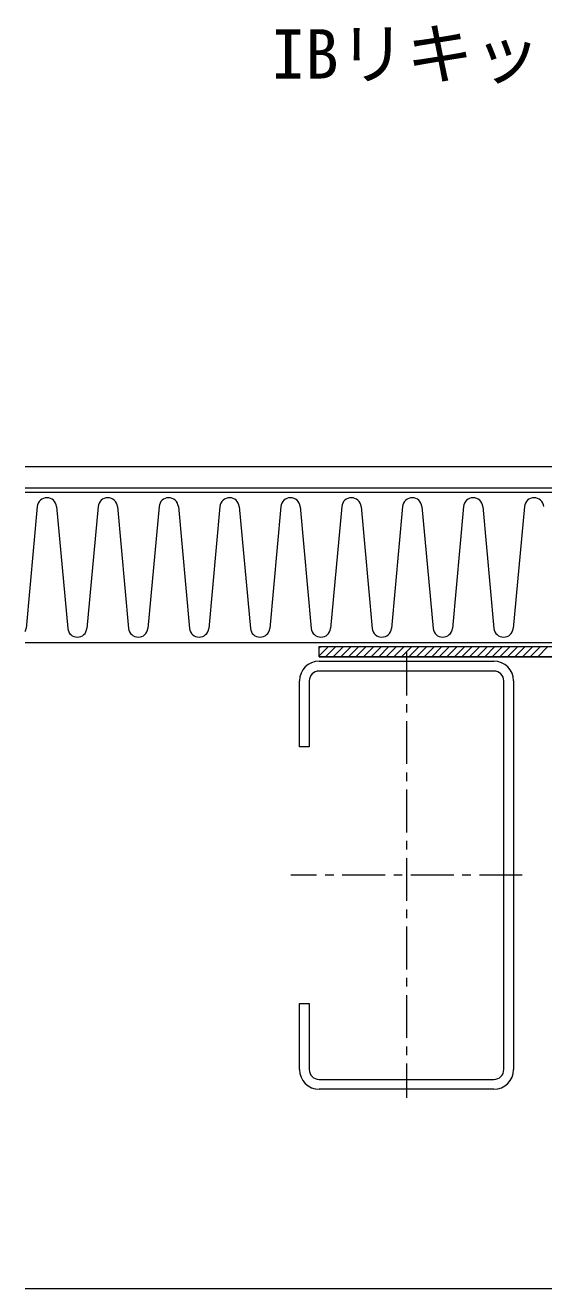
# Model space of a CAD drawing. Units: millimetres, scale not verified. Extents: x -840 to 840, y -594 to 594.
# Drawn here: x -377.6 to -256.5, y -330.5 to -35.3 of the extents above; entities that cross this region are included whole.
import ezdxf
from ezdxf.enums import TextEntityAlignment as Align

# ---------------------------------------------------------------- set-up
doc = ezdxf.new("R2010")
doc.units = ezdxf.units.MM
doc.header["$LTSCALE"] = 2
doc.linetypes.add('CHAIN1', pattern=[8, 5, -1, 1, -1])
for name, color, linetype, lineweight in [('0-0_断熱材', 4, 'Continuous', 9), ('0-3_文字', 5, 'Continuous', 9), ('0-7_躯体', 7, 'Continuous', 9), ('0-8_IBｼｰﾄ', 7, 'Continuous', 9), ('0-D_中心線', 2, 'CHAIN1', 9), ('0-F_鋼材(C型・H鋼ｅｔｃ)', 7, 'Continuous', 9), ('1-0_鋼材(受け鋼鈑)', 7, 'Continuous', 9)]:
    doc.layers.add(name, color=color, linetype=linetype, lineweight=lineweight)
doc.styles.add('ＭＳ ゴシック', font='')
doc.styles.get('ＭＳ ゴシック').set_extended_font_data('MS Gothic')

msp = doc.modelspace()

# ---------------------------------------------------------------- linework, layer by layer
at = {"layer": '0-0_断熱材'}
for p, q in [((-374.77, -147.743), (-377.371, -176.211)), ((-370.263, -147.743), (-367.663, -176.211)), ((-360.555, -147.743), (-363.156, -176.211)), ((-356.048, -147.743), (-353.448, -176.211)), ((-346.341, -147.743), (-348.941, -176.211)), ((-341.834, -147.743), (-339.233, -176.211)), ((-332.126, -147.743), (-334.726, -176.211)), ((-327.619, -147.743), (-325.019, -176.211)), ((-317.911, -147.743), (-320.512, -176.211)), ((-313.404, -147.743), (-310.804, -176.211)), ((-303.696, -147.743), (-306.297, -176.211)), ((-299.19, -147.743), (-296.589, -176.211)), ((-289.482, -147.743), (-292.082, -176.211)), ((-284.975, -147.743), (-282.374, -176.211)), ((-275.267, -147.743), (-277.867, -176.211)), ((-270.76, -147.743), (-268.16, -176.211)), ((-261.052, -147.743), (-263.653, -176.211))]:
    msp.add_line(p, q, dxfattribs=at)
at = {"layer": '0-0_断熱材', "color": 7}
msp.add_lwpolyline([(-377.561, -179.477), (-78.561, -179.477), (-78.561, -144.477), (-377.561, -144.477)], dxfattribs=at)
at = {"layer": '0-0_断熱材'}
for centre, start, end in [((-372.517, -147.954), 5.35135, 174.64865), ((-358.302, -147.954), 5.35135, 174.64865), ((-344.087, -147.954), 5.35135, 174.64865), ((-329.872, -147.954), 5.35135, 174.64865), ((-315.658, -147.954), 5.35135, 174.64865), ((-301.443, -147.954), 5.35135, 174.64865), ((-287.228, -147.954), 5.35135, 174.64865), ((-273.014, -147.954), 5.35135, 174.64865), ((-258.799, -147.954), 5.35135, 174.64865), ((-379.624, -176), 335.72036, 354.64865), ((-365.409, -176), 185.35135, 354.64865), ((-351.195, -176), 185.35135, 354.64865), ((-336.98, -176), 185.35135, 354.64865), ((-322.765, -176), 185.35135, 354.64865), ((-308.55, -176), 185.35135, 354.64865), ((-294.336, -176), 185.35135, 354.64865), ((-280.121, -176), 185.35135, 354.64865), ((-265.906, -176), 185.35135, 354.64865)]:
    msp.add_arc(centre, 2.263, start, end, dxfattribs=at)
at = {"layer": '0-7_躯体'}
msp.add_line((416.439, -330.477), (-377.561, -330.477), dxfattribs=at)
at = {"layer": '0-8_IBｼｰﾄ'}
for p, q in [((-186.658, -138.477), (-377.561, -138.477)), ((-185.318, -143.477), (-377.561, -143.477))]:
    msp.add_line(p, q, dxfattribs=at)
at = {"layer": '0-D_中心線'}
for p, q in [((-288.561, -181.877), (-288.561, -285.877)), ((-261.561, -233.877), (-315.561, -233.877))]:
    msp.add_line(p, q, dxfattribs=at)
at = {"layer": '0-F_鋼材(C型・H鋼ｅｔｃ)'}
for p, q in [((-308.961, -183.877), (-268.161, -183.877)), ((-268.161, -186.177), (-308.961, -186.177)), ((-265.861, -279.277), (-265.861, -188.477)), ((-263.561, -188.477), (-263.561, -279.277)), ((-308.961, -281.577), (-268.161, -281.577)), ((-268.161, -283.877), (-308.961, -283.877))]:
    msp.add_line(p, q, dxfattribs=at)
for points in [[(-311.261, -188.477), (-311.261, -203.877), (-313.561, -203.877), (-313.561, -188.477)], [(-313.561, -279.277), (-313.561, -263.877), (-311.261, -263.877), (-311.261, -279.277)]]:
    msp.add_lwpolyline(points, dxfattribs=at)
for centre, radius, start, end in [((-308.961, -188.477), 4.6, 90, 180), ((-268.161, -188.477), 4.6, 0, 90), ((-308.961, -188.477), 2.3, 90, 180), ((-268.161, -188.477), 2.3, 0, 90), ((-308.961, -279.277), 4.6, 180, 270), ((-308.961, -279.277), 2.3, 180, 270), ((-268.161, -279.277), 2.3, 270, 0), ((-268.161, -279.277), 4.6, 270, 0)]:
    msp.add_arc(centre, radius, start, end, dxfattribs=at)
at = {"layer": '1-0_鋼材(受け鋼鈑)'}
for p, q in [((-308.961, -180.477), (-77.561, -180.477)), ((-308.961, -182.877), (-308.961, -180.477)), ((-308.961, -180.859), (-308.579, -180.477)), ((-308.961, -182.626), (-306.811, -180.477)), ((-308.961, -182.877), (-75.161, -182.877)), ((-307.444, -182.877), (-305.044, -180.477)), ((-305.676, -182.877), (-303.276, -180.477)), ((-303.908, -182.877), (-301.508, -180.477)), ((-302.14, -182.877), (-299.74, -180.477)), ((-300.373, -182.877), (-297.973, -180.477)), ((-298.605, -182.877), (-296.205, -180.477)), ((-296.837, -182.877), (-294.437, -180.477)), ((-295.069, -182.877), (-292.669, -180.477)), ((-293.302, -182.877), (-290.902, -180.477)), ((-291.534, -182.877), (-289.134, -180.477)), ((-289.766, -182.877), (-287.366, -180.477)), ((-287.998, -182.877), (-285.598, -180.477)), ((-286.23, -182.877), (-283.83, -180.477)), ((-284.463, -182.877), (-282.063, -180.477)), ((-282.695, -182.877), (-280.295, -180.477)), ((-280.927, -182.877), (-278.527, -180.477)), ((-279.159, -182.877), (-276.759, -180.477)), ((-277.392, -182.877), (-274.992, -180.477)), ((-275.624, -182.877), (-273.224, -180.477)), ((-273.856, -182.877), (-271.456, -180.477)), ((-272.088, -182.877), (-269.688, -180.477)), ((-270.321, -182.877), (-267.921, -180.477)), ((-268.553, -182.877), (-266.153, -180.477)), ((-266.785, -182.877), (-264.385, -180.477)), ((-265.017, -182.877), (-262.617, -180.477)), ((-263.25, -182.877), (-260.85, -180.477)), ((-261.482, -182.877), (-259.082, -180.477)), ((-259.714, -182.877), (-257.314, -180.477)), ((-257.946, -182.877), (-255.546, -180.477))]:
    msp.add_line(p, q, dxfattribs=at)
msp.add_lwpolyline([(-145.561, -180.748), (-146.276, -180.748), (-145.561, -181.243), (-145.423, -181.28), (-145.422, -181.29), (-145.338, -182.877), (-308.961, -182.877), (-308.961, -180.477), (-143.101, -180.477), (-143.101, -181.517)], close=True, dxfattribs=at)

# ---------------------------------------------------------------- texts
at = {"layer": '0-3_文字', "color": 7, "style": 'ＭＳ ゴシック'}
msp.add_text('IBリキッド', height=11.54, dxfattribs=at).set_placement((-320.11, -51.226), align=Align.BOTTOM_LEFT)

doc.saveas('drawing.dxf')
